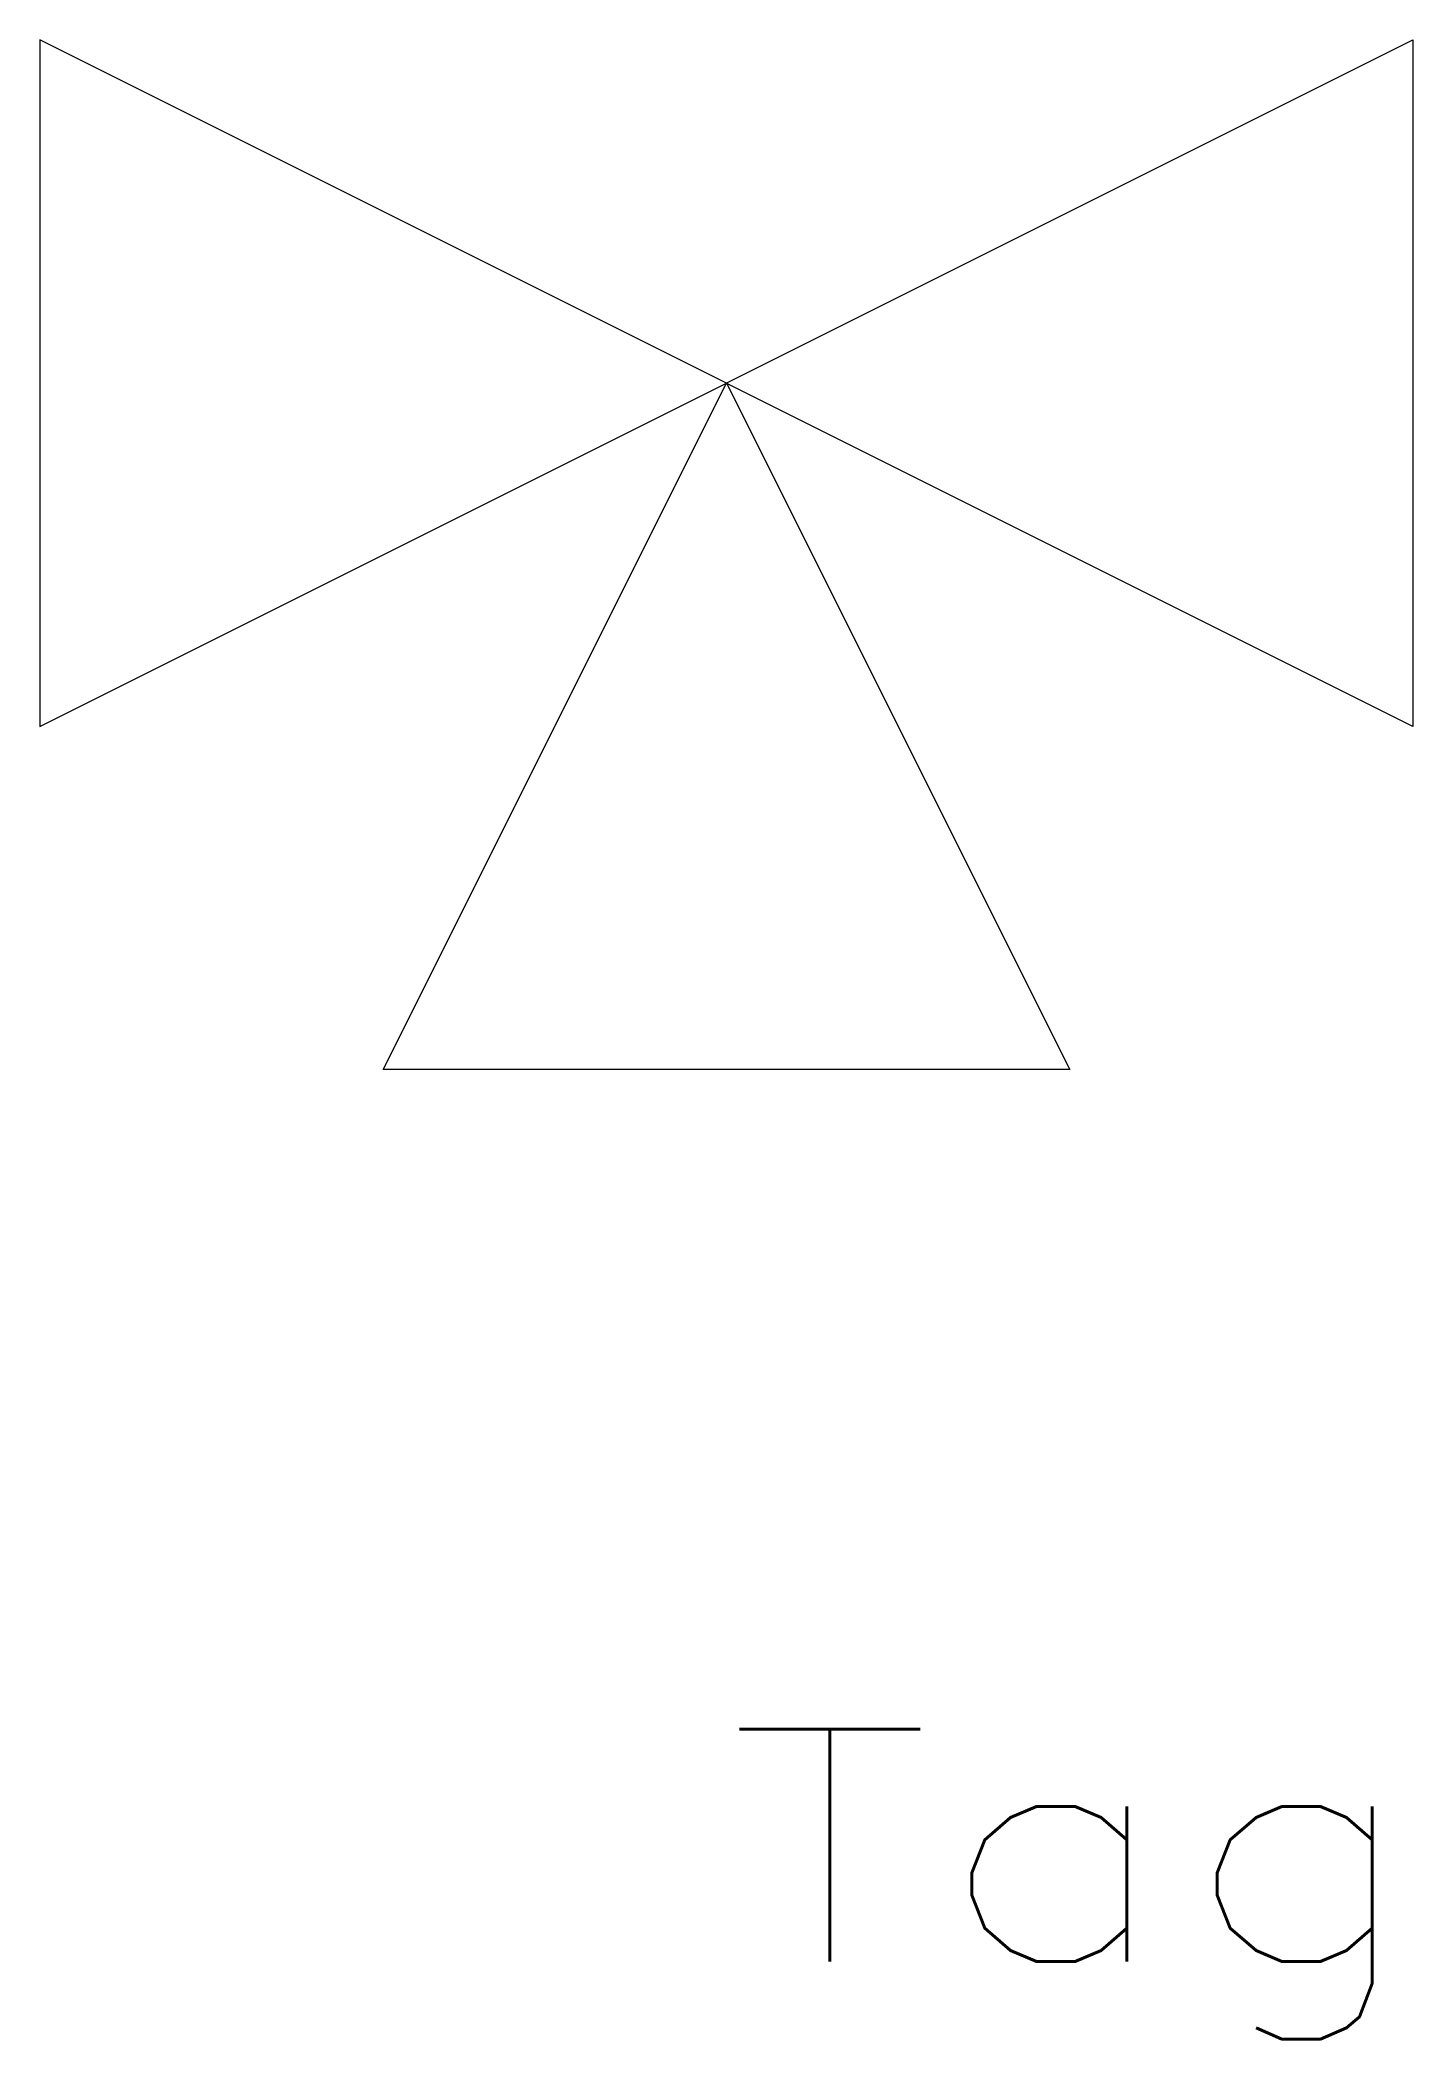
# Model space of a CAD drawing. Header units: inches. Extents: x -3.7 to 3.8, y -8.1 to 2.8.
import ezdxf
from ezdxf.enums import TextEntityAlignment as Align

# ---------------------------------------------------------------- set-up
doc = ezdxf.new("R2010")
doc.units = ezdxf.units.IN
doc.header["$MEASUREMENT"] = 0
doc.layers.get('0').update_dxf_attribs({"lineweight": 0})
doc.styles.add('STANDARD1', font='TXT.SHX')

msp = doc.modelspace()

# ---------------------------------------------------------------- linework, layer by layer
for p, q in [((-3.745, 2.783), (-3.745, -0.967)), ((-3.745, -0.967), (3.755, 2.783)), ((3.755, -0.967), (-3.745, 2.783)), ((3.755, 2.783), (3.755, -0.967)), ((-1.87, -2.842), (0.005, 0.908)), ((0.005, 0.908), (1.88, -2.842)), ((1.88, -2.842), (-1.87, -2.842))]:
    msp.add_line(p, q)

# ---------------------------------------------------------------- texts
at = {"color": 7, "linetype": 'Continuous', "style": 'STANDARD1', "width": 1.166667}
msp.add_text('Tag', height=1.27, dxfattribs=at).set_placement((0.005, -7.714), (3.815, -7.714), align=Align.FIT)

doc.saveas('drawing.dxf')
